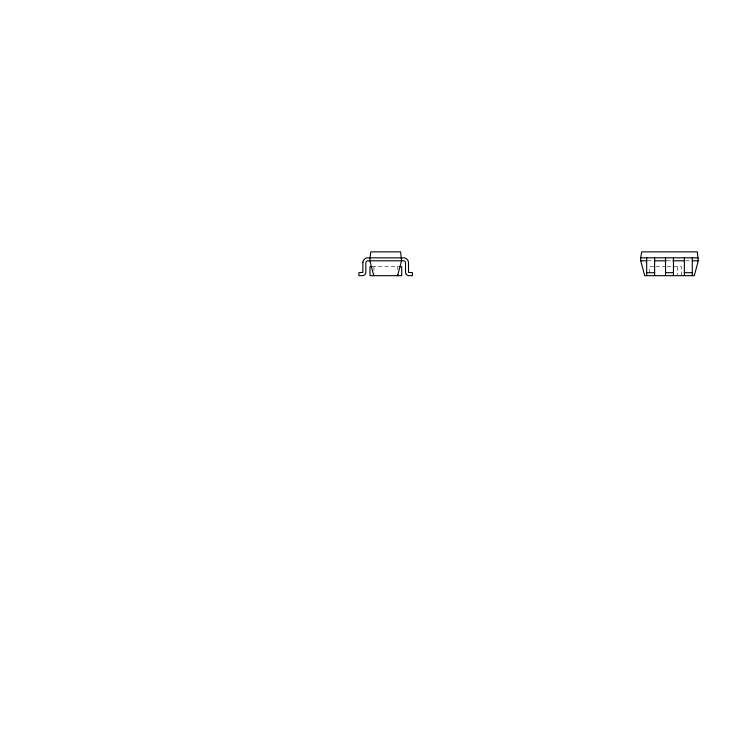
<?xml version="1.0" encoding="UTF-8"?>
<svg xmlns="http://www.w3.org/2000/svg" width="735" height="735" viewBox="0 0 735 735"><rect width="100%" height="100%" fill="white"/><g stroke="black" fill="none" stroke-linecap="round" stroke-linejoin="round"><path stroke-width="0.55" stroke-dasharray="3.67 2.76" d="M647.489 260.796L653.479 260.796M666.654 260.796L672.92 260.796M685.498 260.796L691.194 260.796M371.965 266.741L399.73 266.741M653.617 266.741L649.657 266.741L649.657 275.671M655.886 266.741L666.085 266.741M667.224 266.741L681.391 266.741L681.391 275.671M677.422 266.741L677.422 274.679M397.745 266.741L397.745 269.717M373.95 266.741L373.95 273.686"/><path stroke-width="1.1" d="M640.727 257.82L641.673 251.866L697.304 251.866L698.25 260.796L694.281 275.671L644.696 275.671L640.727 260.796L640.727 257.82L698.25 257.82M397.58 275.671L401.549 260.796L400.603 251.866L370.762 251.866L369.815 260.796L373.775 275.671M640.727 260.796L646.681 260.796M654.609 260.796L666.057 260.796M672.92 260.796L684.368 260.796M692.296 260.796L698.25 260.796M371.965 266.741L369.981 266.741L369.981 275.671L401.714 275.671L401.714 266.741L399.73 266.741M646.681 272.694L654.609 272.694M665.524 272.694L673.453 272.694M684.368 272.694L692.296 272.694M692.296 257.82L692.296 275.671M684.368 257.82L684.368 275.671M673.453 257.82L673.453 275.671M665.524 257.82L665.524 275.671M654.609 257.82L654.609 275.671M646.681 257.82L646.681 275.671M397.745 274.679L397.745 275.671M362.906 262.129L362.824 272.382L358.9 272.694L358.9 275.671L362.373 275.671A3.473 3.473 0 0 0 365.846 272.198L365.846 262.772A1.984 1.984 0 0 1 367.831 260.796L403.533 260.796A1.984 1.984 0 0 1 405.518 262.772L405.518 272.198A3.473 3.473 0 0 0 408.982 275.671L412.454 275.671L412.454 272.694L408.531 272.382L408.458 262.129A4.961 4.961 0 0 0 404.176 257.856L367.178 257.856A4.961 4.961 0 0 0 362.906 262.129"/></g></svg>
